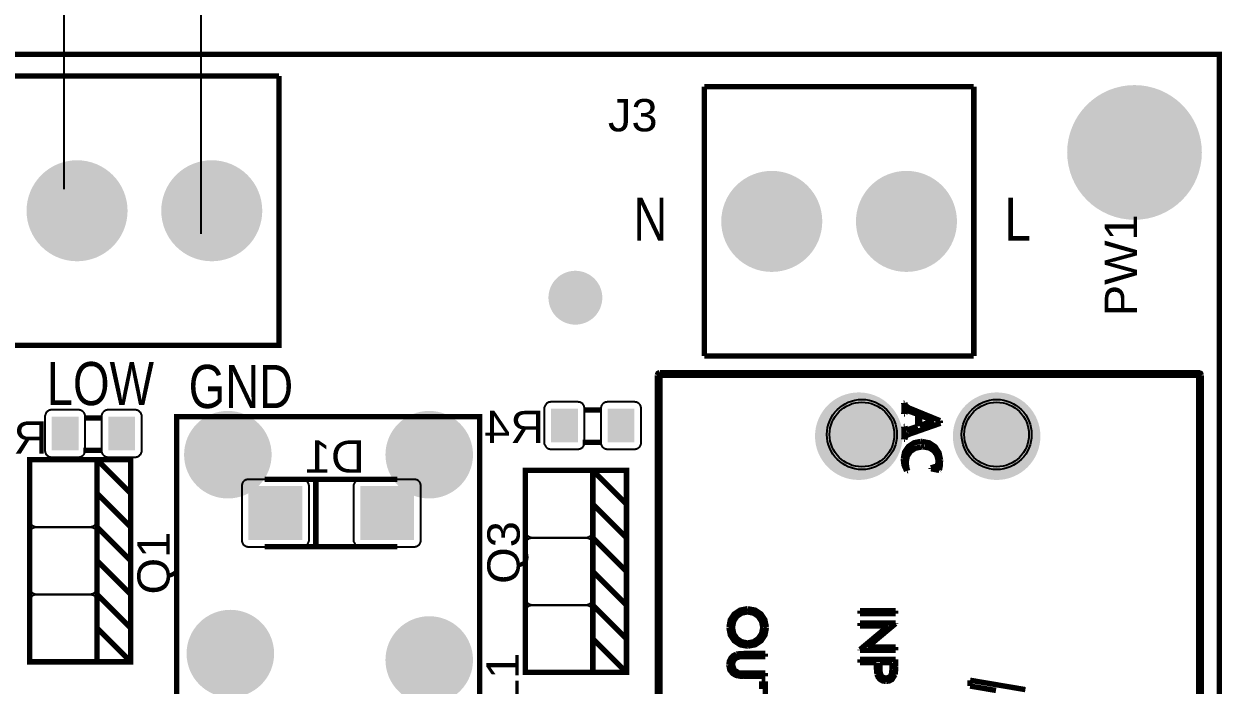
# Model space of a CAD drawing. Header units: inches. Extents: x 18.7 to 39.4, y 4.3 to 20.5.
# Drawn here: x 21.524 to 24.299, y 11.859 to 13.391 of the extents above; entities that cross this region are included whole.
import ezdxf

# ---------------------------------------------------------------- set-up
doc = ezdxf.new("R2010")
doc.units = ezdxf.units.IN
doc.header["$MEASUREMENT"] = 0
doc.layers.add('WIRES', color=7, linetype='Continuous')
doc.styles.get("Standard").update_dxf_attribs({"font": 'arial.ttf'})

# ---------------------------------------------------------------- blocks, each defined once
blk = doc.blocks.new('RPAD')
blk.add_trace([(-0.5, -0.5), (-0.5, 0.5), (0.5, -0.5), (0.5, 0.5)])
blk = doc.blocks.new('EPAD')
at = {"const_width": 0.5}
blk.add_lwpolyline([(-0.25, 0, 1), (0.25, 0, 1)], format="xyb", close=True, dxfattribs=at)
blk = doc.blocks.new('irfBoard')
at = {"const_width": 0.008}
for points in [[(20.0986, 11.2409), (23.1577, 11.2409), (23.1577, 13.1227), (20.0986, 13.1227), (20.0986, 11.2409)], [(20.0986, 11.2409), (23.1577, 11.2409), (23.1577, 13.1227), (20.0986, 13.1227), (20.0986, 11.2409)], [(20.0986, 11.2409), (23.1577, 11.2409), (23.1577, 13.1227), (20.0986, 13.1227), (20.0986, 11.2409)], [(21.7616, 13.0905), (21.7616, 12.6905), (20.9616, 12.6905)], [(20.9616, 13.0905), (21.7616, 13.0905)], [(21.7616, 13.0905), (21.7616, 12.6905), (20.9616, 12.6905)], [(20.9616, 13.0905), (21.7616, 13.0905)], [(21.7616, 13.0905), (21.7616, 12.6905), (20.9616, 12.6905)], [(20.9616, 13.0905), (21.7616, 13.0905)], [(22.3931, 12.6747), (22.3931, 13.0747)], [(22.7931, 13.0747), (22.3931, 13.0747)], [(22.3931, 12.6747), (22.3931, 13.0747)], [(22.7931, 13.0747), (22.3931, 13.0747)], [(22.3931, 12.6747), (22.3931, 13.0747)], [(22.7931, 13.0747), (22.3931, 13.0747)], [(22.7931, 12.6747), (22.7931, 13.0747)], [(22.7931, 12.6747), (22.7931, 13.0747)], [(22.7931, 12.6747), (22.7931, 13.0747)], [(22.7931, 12.6747), (22.3931, 12.6747)], [(22.7931, 12.6747), (22.3931, 12.6747)], [(22.7931, 12.6747), (22.3931, 12.6747)], [(22.327, 12.6503), (22.3242, 12.6491), (22.323, 12.6463)], [(22.327, 12.6503), (22.3242, 12.6491), (22.323, 12.6463)], [(22.327, 12.6503), (22.3242, 12.6491), (22.323, 12.6463)], [(22.323, 11.2943), (22.323, 12.6463)], [(22.327, 12.6463), (22.323, 12.6463)], [(22.323, 11.2943), (22.323, 12.6463)], [(22.327, 12.6463), (22.323, 12.6463)], [(22.323, 11.2943), (22.323, 12.6463)], [(22.327, 12.6463), (22.323, 12.6463)], [(22.327, 12.6503), (23.127, 12.6503), (23.1299, 12.6491), (23.131, 12.6463)], [(23.127, 12.6463), (22.327, 12.6463), (22.327, 12.6503)], [(22.327, 12.6503), (23.127, 12.6503), (23.1299, 12.6491), (23.131, 12.6463)], [(23.127, 12.6463), (22.327, 12.6463), (22.327, 12.6503)], [(22.327, 12.6503), (23.127, 12.6503), (23.1299, 12.6491), (23.131, 12.6463)], [(23.127, 12.6463), (22.327, 12.6463), (22.327, 12.6503)], [(22.327, 12.6463), (22.327, 11.2943)], [(22.327, 12.6463), (22.327, 11.2943)], [(22.327, 12.6463), (22.327, 11.2943)], [(23.127, 12.6503), (23.127, 12.6463)], [(23.127, 12.6503), (23.127, 12.6463)], [(23.127, 12.6503), (23.127, 12.6463)], [(23.131, 12.6463), (23.127, 12.6463)], [(23.127, 11.2943), (23.127, 12.6463)], [(23.131, 12.6463), (23.127, 12.6463)], [(23.127, 11.2943), (23.127, 12.6463)], [(23.131, 12.6463), (23.127, 12.6463)], [(23.127, 11.2943), (23.127, 12.6463)], [(23.131, 12.6463), (23.131, 11.2943)], [(23.131, 12.6463), (23.131, 11.2943)], [(23.131, 12.6463), (23.131, 11.2943)], [(22.2402, 12.5946), (22.2132, 12.5946)], [(22.2402, 12.5946), (22.2132, 12.5946)], [(22.2402, 12.5946), (22.2132, 12.5946)], [(22.6892, 12.605), (22.6906, 12.6052)], [(22.6892, 12.605), (22.6906, 12.6052)], [(22.6892, 12.605), (22.6906, 12.6052)], [(22.6893, 12.5975), (22.6893, 12.6017), (22.6892, 12.605)], [(22.6893, 12.5975), (22.6893, 12.6017), (22.6892, 12.605)], [(22.6893, 12.5975), (22.6893, 12.6017), (22.6892, 12.605)], [(22.6892, 12.5889), (22.6893, 12.5937), (22.6893, 12.5975)], [(22.6892, 12.5889), (22.6893, 12.5937), (22.6893, 12.5975)], [(22.6892, 12.5889), (22.6893, 12.5937), (22.6893, 12.5975)], [(22.6906, 12.6052), (22.6918, 12.6014)], [(22.6906, 12.6052), (22.6918, 12.6014)], [(22.6906, 12.6052), (22.6918, 12.6014)], [(22.6917, 12.5924), (22.6906, 12.589)], [(22.6917, 12.5924), (22.6906, 12.589)], [(22.6917, 12.5924), (22.6906, 12.589)], [(22.6933, 12.5939), (22.6926, 12.5937), (22.6921, 12.5934), (22.6917, 12.5924)], [(22.6933, 12.5939), (22.6926, 12.5937), (22.6921, 12.5934), (22.6917, 12.5924)], [(22.6933, 12.5939), (22.6926, 12.5937), (22.6921, 12.5934), (22.6917, 12.5924)], [(22.6962, 12.5979), (22.6918, 12.6014)], [(22.6962, 12.5979), (22.6918, 12.6014)], [(22.6962, 12.5979), (22.6918, 12.6014)], [(22.6989, 12.5922), (22.6958, 12.5933), (22.6933, 12.5939)], [(22.6989, 12.5922), (22.6958, 12.5933), (22.6933, 12.5939)], [(22.6989, 12.5922), (22.6958, 12.5933), (22.6933, 12.5939)], [(22.6962, 12.5979), (22.743, 12.5788)], [(22.6962, 12.5979), (22.743, 12.5788)], [(22.6962, 12.5979), (22.743, 12.5788)], [(22.7097, 12.5883), (22.6989, 12.5922)], [(22.7097, 12.5883), (22.6989, 12.5922)], [(22.7097, 12.5883), (22.6989, 12.5922)], [(21.4988, 12.5828), (21.4718, 12.5828)], [(21.4988, 12.5828), (21.4718, 12.5828)], [(21.4988, 12.5828), (21.4718, 12.5828)], [(21.6095, 11.7775), (22.0595, 11.7775), (22.0595, 12.5846), (21.6095, 12.5846), (21.6095, 11.7775)], [(21.6095, 11.7775), (22.0595, 11.7775), (22.0595, 12.5846), (21.6095, 12.5846), (21.6095, 11.7775)], [(21.6095, 11.7775), (22.0595, 11.7775), (22.0595, 12.5846), (21.6095, 12.5846), (21.6095, 11.7775)], [(22.6906, 12.589), (22.6892, 12.5889)], [(22.6906, 12.589), (22.6892, 12.5889)], [(22.6906, 12.589), (22.6892, 12.5889)], [(22.7436, 12.575), (22.6966, 12.5585)], [(22.7436, 12.575), (22.6966, 12.5585)], [(22.7436, 12.575), (22.6966, 12.5585)], [(22.7097, 12.5703), (22.7097, 12.5883)], [(22.7097, 12.5703), (22.7097, 12.5883)], [(22.7097, 12.5703), (22.7097, 12.5883)], [(22.7125, 12.5869), (22.7125, 12.5715)], [(22.7336, 12.5788), (22.7125, 12.5869)], [(22.7125, 12.5869), (22.7125, 12.5715)], [(22.7336, 12.5788), (22.7125, 12.5869)], [(22.7125, 12.5869), (22.7125, 12.5715)], [(22.7336, 12.5788), (22.7125, 12.5869)], [(22.7125, 12.5715), (22.7336, 12.5788)], [(22.7125, 12.5715), (22.7336, 12.5788)], [(22.7125, 12.5715), (22.7336, 12.5788)], [(22.743, 12.5788), (22.7436, 12.575)], [(22.743, 12.5788), (22.7436, 12.575)], [(22.743, 12.5788), (22.7436, 12.575)], [(22.6892, 12.5701), (22.6906, 12.5702)], [(22.6892, 12.5701), (22.6906, 12.5702)], [(22.6892, 12.5701), (22.6906, 12.5702)], [(22.6893, 12.5601), (22.6893, 12.5657), (22.6892, 12.5701)], [(22.6893, 12.5601), (22.6893, 12.5657), (22.6892, 12.5701)], [(22.6893, 12.5601), (22.6893, 12.5657), (22.6892, 12.5701)], [(22.6892, 12.551), (22.6893, 12.5561), (22.6893, 12.5601)], [(22.6892, 12.551), (22.6893, 12.5561), (22.6893, 12.5601)], [(22.6892, 12.551), (22.6893, 12.5561), (22.6893, 12.5601)], [(22.6906, 12.5702), (22.6917, 12.5667)], [(22.6906, 12.5702), (22.6917, 12.5667)], [(22.6906, 12.5702), (22.6917, 12.5667)], [(22.6933, 12.5653), (22.6917, 12.5667)], [(22.6933, 12.5653), (22.6917, 12.5667)], [(22.6933, 12.5653), (22.6917, 12.5667)], [(22.6966, 12.5585), (22.6933, 12.5569), (22.6923, 12.5559), (22.6917, 12.5546)], [(22.6966, 12.5585), (22.6933, 12.5569), (22.6923, 12.5559), (22.6917, 12.5546)], [(22.6966, 12.5585), (22.6933, 12.5569), (22.6923, 12.5559), (22.6917, 12.5546)], [(22.6933, 12.5653), (22.6934, 12.5653)], [(22.6933, 12.5653), (22.6934, 12.5653)], [(22.6933, 12.5653), (22.6934, 12.5653)], [(22.6934, 12.5653), (22.6965, 12.566), (22.6989, 12.5668)], [(22.6934, 12.5653), (22.6965, 12.566), (22.6989, 12.5668)], [(22.6934, 12.5653), (22.6965, 12.566), (22.6989, 12.5668)], [(22.6989, 12.5668), (22.7097, 12.5703)], [(22.6989, 12.5668), (22.7097, 12.5703)], [(22.6989, 12.5668), (22.7097, 12.5703)], [(22.2402, 12.5466), (22.2122, 12.5466)], [(22.2402, 12.5466), (22.2122, 12.5466)], [(22.2402, 12.5466), (22.2122, 12.5466)], [(22.7145, 12.548), (22.7042, 12.546), (22.696, 12.5405), (22.6904, 12.5322), (22.6884, 12.522)], [(22.7145, 12.548), (22.7042, 12.546), (22.696, 12.5405), (22.6904, 12.5322), (22.6884, 12.522)], [(22.7145, 12.548), (22.7042, 12.546), (22.696, 12.5405), (22.6904, 12.5322), (22.6884, 12.522)], [(22.6906, 12.5511), (22.6892, 12.551)], [(22.6906, 12.5511), (22.6892, 12.551)], [(22.6906, 12.5511), (22.6892, 12.551)], [(22.6917, 12.5546), (22.6906, 12.5511)], [(22.6917, 12.5546), (22.6906, 12.5511)], [(22.6917, 12.5546), (22.6906, 12.5511)], [(22.7147, 12.5396), (22.7061, 12.5379), (22.6991, 12.5332), (22.6944, 12.5263), (22.6927, 12.5176)], [(22.7147, 12.5396), (22.7061, 12.5379), (22.6991, 12.5332), (22.6944, 12.5263), (22.6927, 12.5176)], [(22.7147, 12.5396), (22.7061, 12.5379), (22.6991, 12.5332), (22.6944, 12.5263), (22.6927, 12.5176)], [(22.7145, 12.548), (22.7155, 12.548)], [(22.7145, 12.548), (22.7155, 12.548)], [(22.7145, 12.548), (22.7155, 12.548)], [(22.7147, 12.5396), (22.7169, 12.5395)], [(22.7147, 12.5396), (22.7169, 12.5395)], [(22.7147, 12.5396), (22.7169, 12.5395)], [(22.716, 12.548), (22.7155, 12.548)], [(22.716, 12.548), (22.7155, 12.548)], [(22.716, 12.548), (22.7155, 12.548)], [(22.716, 12.548), (22.7269, 12.5459), (22.7357, 12.54), (22.7415, 12.5312), (22.7437, 12.5203)], [(22.716, 12.548), (22.7269, 12.5459), (22.7357, 12.54), (22.7415, 12.5312), (22.7437, 12.5203)], [(22.716, 12.548), (22.7269, 12.5459), (22.7357, 12.54), (22.7415, 12.5312), (22.7437, 12.5203)], [(22.7194, 12.5397), (22.7168, 12.5395)], [(22.7194, 12.5397), (22.7168, 12.5395)], [(22.7194, 12.5397), (22.7168, 12.5395)], [(22.7194, 12.5397), (22.7273, 12.5382), (22.7338, 12.534), (22.7382, 12.5278), (22.74, 12.52)], [(22.7194, 12.5397), (22.7273, 12.5382), (22.7338, 12.534), (22.7382, 12.5278), (22.74, 12.52)], [(22.7194, 12.5397), (22.7273, 12.5382), (22.7338, 12.534), (22.7382, 12.5278), (22.74, 12.52)], [(21.3912, 12.2208), (21.4912, 12.2208), (21.4912, 12.5208), (21.3912, 12.5208), (21.3912, 12.2208)], [(21.3912, 12.2208), (21.4912, 12.2208), (21.4912, 12.5208), (21.3912, 12.5208), (21.3912, 12.2208)], [(21.3912, 12.2208), (21.4912, 12.2208), (21.4912, 12.5208), (21.3912, 12.5208), (21.3912, 12.2208)], [(21.4988, 12.5348), (21.4708, 12.5348)], [(21.4988, 12.5348), (21.4708, 12.5348)], [(21.4988, 12.5348), (21.4708, 12.5348)], [(21.4912, 12.5208), (21.5412, 12.5208), (21.5412, 12.2208), (21.4912, 12.2208)], [(21.4912, 12.5208), (21.5412, 12.4708)], [(21.4912, 12.5208), (21.5412, 12.5208), (21.5412, 12.2208), (21.4912, 12.2208)], [(21.4912, 12.5208), (21.5412, 12.4708)], [(21.4912, 12.5208), (21.5412, 12.5208), (21.5412, 12.2208), (21.4912, 12.2208)], [(21.4912, 12.5208), (21.5412, 12.4708)], [(22.6885, 12.5208), (22.6884, 12.522)], [(22.6885, 12.5208), (22.6884, 12.522)], [(22.6885, 12.5208), (22.6884, 12.522)], [(22.6933, 12.5042), (22.6894, 12.5131), (22.6885, 12.5208)], [(22.6933, 12.5042), (22.6894, 12.5131), (22.6885, 12.5208)], [(22.6933, 12.5042), (22.6894, 12.5131), (22.6885, 12.5208)], [(22.7389, 12.5116), (22.7398, 12.5162), (22.74, 12.5199)], [(22.7389, 12.5116), (22.7398, 12.5162), (22.74, 12.5199)], [(22.7389, 12.5116), (22.7398, 12.5162), (22.74, 12.5199)], [(22.7436, 12.5182), (22.7437, 12.5203)], [(22.7436, 12.5182), (22.7437, 12.5203)], [(22.7436, 12.5182), (22.7437, 12.5203)], [(22.1274, 12.205), (22.2274, 12.205), (22.2274, 12.505), (22.1274, 12.505), (22.1274, 12.205)], [(22.1274, 12.205), (22.2274, 12.205), (22.2274, 12.505), (22.1274, 12.505), (22.1274, 12.205)], [(22.1274, 12.205), (22.2274, 12.205), (22.2274, 12.505), (22.1274, 12.505), (22.1274, 12.205)], [(22.2274, 12.505), (22.2774, 12.505), (22.2774, 12.205), (22.2274, 12.205)], [(22.2274, 12.505), (22.2774, 12.455)], [(22.2274, 12.505), (22.2774, 12.505), (22.2774, 12.205), (22.2274, 12.205)], [(22.2274, 12.505), (22.2774, 12.455)], [(22.2274, 12.505), (22.2774, 12.505), (22.2774, 12.205), (22.2274, 12.205)], [(22.2274, 12.505), (22.2774, 12.455)], [(22.6927, 12.5171), (22.6927, 12.5176)], [(22.6927, 12.5171), (22.6927, 12.5176)], [(22.6927, 12.5171), (22.6927, 12.5176)], [(22.6927, 12.517), (22.6934, 12.51), (22.6948, 12.5046)], [(22.6927, 12.517), (22.6934, 12.51), (22.6948, 12.5046)], [(22.6927, 12.517), (22.6934, 12.51), (22.6948, 12.5046)], [(22.6948, 12.5046), (22.6933, 12.5042)], [(22.6948, 12.5046), (22.6933, 12.5042)], [(22.6948, 12.5046), (22.6933, 12.5042)], [(22.7293, 12.5088), (22.7389, 12.5116)], [(22.7293, 12.5088), (22.7389, 12.5116)], [(22.7293, 12.5088), (22.7389, 12.5116)], [(22.7295, 12.5074), (22.7293, 12.5088)], [(22.7295, 12.5074), (22.7293, 12.5088)], [(22.7295, 12.5074), (22.7293, 12.5088)], [(22.7417, 12.505), (22.7295, 12.5074)], [(22.7417, 12.505), (22.7295, 12.5074)], [(22.7417, 12.505), (22.7295, 12.5074)], [(22.742, 12.5053), (22.7417, 12.505)], [(22.742, 12.5053), (22.7417, 12.505)], [(22.742, 12.5053), (22.7417, 12.505)], [(22.7436, 12.5182), (22.7431, 12.5109), (22.742, 12.5053)], [(22.7436, 12.5182), (22.7431, 12.5109), (22.742, 12.5053)], [(22.7436, 12.5182), (22.7431, 12.5109), (22.742, 12.5053)], [(21.9371, 12.4916), (21.7401, 12.4916)], [(21.9371, 12.4916), (21.7401, 12.4916)], [(21.9371, 12.4916), (21.7401, 12.4916)], [(21.8161, 12.4916), (21.8161, 12.3916)], [(21.8161, 12.4916), (21.8161, 12.3916)], [(21.8161, 12.4916), (21.8161, 12.3916)], [(21.4912, 12.4708), (21.5412, 12.4208)], [(21.4912, 12.4708), (21.5412, 12.4208)], [(21.4912, 12.4708), (21.5412, 12.4208)], [(22.2274, 12.455), (22.2774, 12.405)], [(22.2274, 12.455), (22.2774, 12.405)], [(22.2274, 12.455), (22.2774, 12.405)], [(21.4912, 12.4208), (21.5412, 12.3708)], [(21.4912, 12.4208), (21.5412, 12.3708)], [(21.4912, 12.4208), (21.5412, 12.3708)], [(22.2274, 12.405), (22.2774, 12.355)], [(22.2274, 12.405), (22.2774, 12.355)], [(22.2274, 12.405), (22.2774, 12.355)], [(21.7401, 12.3916), (21.9371, 12.3916)], [(21.7401, 12.3916), (21.9371, 12.3916)], [(21.7401, 12.3916), (21.9371, 12.3916)], [(21.4912, 12.3708), (21.5412, 12.3208)], [(21.4912, 12.3708), (21.5412, 12.3208)], [(21.4912, 12.3708), (21.5412, 12.3208)], [(22.2274, 12.355), (22.2774, 12.305)], [(22.2274, 12.355), (22.2774, 12.305)], [(22.2274, 12.355), (22.2774, 12.305)], [(21.4912, 12.3208), (21.5412, 12.2708)], [(21.4912, 12.3208), (21.5412, 12.2708)], [(21.4912, 12.3208), (21.5412, 12.2708)], [(22.2274, 12.305), (22.2774, 12.255)], [(22.2274, 12.305), (22.2774, 12.255)], [(22.2274, 12.305), (22.2774, 12.255)], [(22.4569, 12.2996), (22.4461, 12.2975), (22.4374, 12.2917), (22.4316, 12.283), (22.4295, 12.2722)], [(22.4569, 12.2996), (22.4461, 12.2975), (22.4374, 12.2917), (22.4316, 12.283), (22.4295, 12.2722)], [(22.4569, 12.2996), (22.4461, 12.2975), (22.4374, 12.2917), (22.4316, 12.283), (22.4295, 12.2722)], [(22.4571, 12.2949), (22.4483, 12.2931), (22.4413, 12.2884), (22.4366, 12.2813), (22.4349, 12.2725)], [(22.4571, 12.2949), (22.4483, 12.2931), (22.4413, 12.2884), (22.4366, 12.2813), (22.4349, 12.2725)], [(22.4571, 12.2949), (22.4483, 12.2931), (22.4413, 12.2884), (22.4366, 12.2813), (22.4349, 12.2725)], [(22.4569, 12.2996), (22.4571, 12.2996)], [(22.4569, 12.2996), (22.4571, 12.2996)], [(22.4569, 12.2996), (22.4571, 12.2996)], [(22.4575, 12.2996), (22.457, 12.2996)], [(22.4575, 12.2996), (22.457, 12.2996)], [(22.4575, 12.2996), (22.457, 12.2996)], [(22.4571, 12.2949), (22.466, 12.2931), (22.4731, 12.2883), (22.4779, 12.2811), (22.4797, 12.2722)], [(22.4571, 12.2949), (22.466, 12.2931), (22.4731, 12.2883), (22.4779, 12.2811), (22.4797, 12.2722)], [(22.4571, 12.2949), (22.466, 12.2931), (22.4731, 12.2883), (22.4779, 12.2811), (22.4797, 12.2722)], [(22.4575, 12.2996), (22.4684, 12.2975), (22.4771, 12.2917), (22.4829, 12.283), (22.4851, 12.2721)], [(22.4575, 12.2996), (22.4684, 12.2975), (22.4771, 12.2917), (22.4829, 12.283), (22.4851, 12.2721)], [(22.4575, 12.2996), (22.4684, 12.2975), (22.4771, 12.2917), (22.4829, 12.283), (22.4851, 12.2721)], [(22.6241, 12.2969), (22.677, 12.2969)], [(22.6241, 12.2922), (22.6241, 12.2969)], [(22.6241, 12.2969), (22.677, 12.2969)], [(22.6241, 12.2922), (22.6241, 12.2969)], [(22.6241, 12.2969), (22.677, 12.2969)], [(22.6241, 12.2922), (22.6241, 12.2969)], [(22.677, 12.2922), (22.6241, 12.2922)], [(22.677, 12.2922), (22.6241, 12.2922)], [(22.677, 12.2922), (22.6241, 12.2922)], [(22.677, 12.2969), (22.677, 12.2922)], [(22.677, 12.2969), (22.677, 12.2922)], [(22.677, 12.2969), (22.677, 12.2922)], [(21.4912, 12.2708), (21.5412, 12.2208)], [(21.4912, 12.2708), (21.5412, 12.2208)], [(21.4912, 12.2708), (21.5412, 12.2208)], [(22.4295, 12.2717), (22.4295, 12.2722)], [(22.4295, 12.2717), (22.4295, 12.2722)], [(22.4295, 12.2717), (22.4295, 12.2722)], [(22.4295, 12.2717), (22.4295, 12.2714)], [(22.4295, 12.2717), (22.4295, 12.2714)], [(22.4295, 12.2717), (22.4295, 12.2714)], [(22.4569, 12.244), (22.4461, 12.2461), (22.4374, 12.2519), (22.4316, 12.2606), (22.4295, 12.2714)], [(22.4569, 12.244), (22.4461, 12.2461), (22.4374, 12.2519), (22.4316, 12.2606), (22.4295, 12.2714)], [(22.4569, 12.244), (22.4461, 12.2461), (22.4374, 12.2519), (22.4316, 12.2606), (22.4295, 12.2714)], [(22.4349, 12.2719), (22.4349, 12.2725)], [(22.4349, 12.2719), (22.4349, 12.2725)], [(22.4349, 12.2719), (22.4349, 12.2725)], [(22.4349, 12.2719), (22.4349, 12.2712)], [(22.4349, 12.2719), (22.4349, 12.2712)], [(22.4349, 12.2719), (22.4349, 12.2712)], [(22.4573, 12.2487), (22.4485, 12.2505), (22.4414, 12.2552), (22.4366, 12.2623), (22.4349, 12.2712)], [(22.4573, 12.2487), (22.4485, 12.2505), (22.4414, 12.2552), (22.4366, 12.2623), (22.4349, 12.2712)], [(22.4573, 12.2487), (22.4485, 12.2505), (22.4414, 12.2552), (22.4366, 12.2623), (22.4349, 12.2712)], [(22.4573, 12.2487), (22.4661, 12.2506), (22.4732, 12.2554), (22.478, 12.2625), (22.4797, 12.2714)], [(22.4573, 12.2487), (22.4661, 12.2506), (22.4732, 12.2554), (22.478, 12.2625), (22.4797, 12.2714)], [(22.4573, 12.2487), (22.4661, 12.2506), (22.4732, 12.2554), (22.478, 12.2625), (22.4797, 12.2714)], [(22.4576, 12.244), (22.4684, 12.2461), (22.4772, 12.2519), (22.483, 12.2606), (22.4851, 12.2714)], [(22.4576, 12.244), (22.4684, 12.2461), (22.4772, 12.2519), (22.483, 12.2606), (22.4851, 12.2714)], [(22.4576, 12.244), (22.4684, 12.2461), (22.4772, 12.2519), (22.483, 12.2606), (22.4851, 12.2714)], [(22.4797, 12.2719), (22.4797, 12.2722)], [(22.4797, 12.2719), (22.4797, 12.2722)], [(22.4797, 12.2719), (22.4797, 12.2722)], [(22.4797, 12.2719), (22.4797, 12.2714)], [(22.4797, 12.2719), (22.4797, 12.2714)], [(22.4797, 12.2719), (22.4797, 12.2714)], [(22.4851, 12.2721), (22.4851, 12.2714)], [(22.4851, 12.2721), (22.4851, 12.2714)], [(22.4851, 12.2721), (22.4851, 12.2714)], [(22.6241, 12.2738), (22.6241, 12.2786)], [(22.6241, 12.2786), (22.677, 12.2786)], [(22.6241, 12.2738), (22.6241, 12.2786)], [(22.6241, 12.2786), (22.677, 12.2786)], [(22.6241, 12.2738), (22.6241, 12.2786)], [(22.6241, 12.2786), (22.677, 12.2786)], [(22.6656, 12.2738), (22.6241, 12.2738)], [(22.6241, 12.239), (22.6656, 12.2738)], [(22.6656, 12.2738), (22.6241, 12.2738)], [(22.6241, 12.239), (22.6656, 12.2738)], [(22.6656, 12.2738), (22.6241, 12.2738)], [(22.6241, 12.239), (22.6656, 12.2738)], [(22.677, 12.2776), (22.6353, 12.2426)], [(22.677, 12.2776), (22.6353, 12.2426)], [(22.677, 12.2776), (22.6353, 12.2426)], [(22.677, 12.2786), (22.677, 12.2776)], [(22.677, 12.2786), (22.677, 12.2776)], [(22.677, 12.2786), (22.677, 12.2776)], [(22.2274, 12.255), (22.2774, 12.205)], [(22.2274, 12.255), (22.2774, 12.205)], [(22.2274, 12.255), (22.2774, 12.205)], [(22.4569, 12.244), (22.4573, 12.244)], [(22.4569, 12.244), (22.4573, 12.244)], [(22.4569, 12.244), (22.4573, 12.244)], [(22.4576, 12.244), (22.4573, 12.244)], [(22.4576, 12.244), (22.4573, 12.244)], [(22.4576, 12.244), (22.4573, 12.244)], [(22.6241, 12.2379), (22.6241, 12.239)], [(22.6241, 12.2379), (22.6241, 12.239)], [(22.6241, 12.2379), (22.6241, 12.239)], [(22.677, 12.2379), (22.6241, 12.2379)], [(22.677, 12.2379), (22.6241, 12.2379)], [(22.677, 12.2379), (22.6241, 12.2379)], [(22.6353, 12.2426), (22.677, 12.2426)], [(22.6353, 12.2426), (22.677, 12.2426)], [(22.6353, 12.2426), (22.677, 12.2426)], [(22.677, 12.2426), (22.677, 12.2379)], [(22.677, 12.2426), (22.677, 12.2379)], [(22.677, 12.2426), (22.677, 12.2379)], [(22.4406, 12.2322), (22.4361, 12.2299), (22.4325, 12.2264), (22.4302, 12.2219), (22.4294, 12.2167)], [(22.4406, 12.2322), (22.4361, 12.2299), (22.4325, 12.2264), (22.4302, 12.2219), (22.4294, 12.2167)], [(22.4406, 12.2322), (22.4361, 12.2299), (22.4325, 12.2264), (22.4302, 12.2219), (22.4294, 12.2167)], [(22.445, 12.2282), (22.4409, 12.2268), (22.4377, 12.2243), (22.4356, 12.2208), (22.4349, 12.2165)], [(22.445, 12.2282), (22.4409, 12.2268), (22.4377, 12.2243), (22.4356, 12.2208), (22.4349, 12.2165)], [(22.445, 12.2282), (22.4409, 12.2268), (22.4377, 12.2243), (22.4356, 12.2208), (22.4349, 12.2165)], [(22.4406, 12.2322), (22.4468, 12.233), (22.4518, 12.2331)], [(22.4406, 12.2322), (22.4468, 12.233), (22.4518, 12.2331)], [(22.4406, 12.2322), (22.4468, 12.233), (22.4518, 12.2331)], [(22.452, 12.2284), (22.4481, 12.2283), (22.445, 12.2282)], [(22.452, 12.2284), (22.4481, 12.2283), (22.445, 12.2282)], [(22.452, 12.2284), (22.4481, 12.2283), (22.445, 12.2282)], [(22.4518, 12.2331), (22.4837, 12.2331)], [(22.4518, 12.2331), (22.4837, 12.2331)], [(22.4518, 12.2331), (22.4837, 12.2331)], [(22.4837, 12.2284), (22.452, 12.2284)], [(22.4837, 12.2284), (22.452, 12.2284)], [(22.4837, 12.2284), (22.452, 12.2284)], [(22.4837, 12.2331), (22.4837, 12.2284)], [(22.4837, 12.2331), (22.4837, 12.2284)], [(22.4837, 12.2331), (22.4837, 12.2284)], [(22.6241, 12.2243), (22.677, 12.2243)], [(22.6241, 12.2196), (22.6241, 12.2243)], [(22.6241, 12.2243), (22.677, 12.2243)], [(22.6241, 12.2196), (22.6241, 12.2243)], [(22.6241, 12.2243), (22.677, 12.2243)], [(22.6241, 12.2196), (22.6241, 12.2243)], [(22.6485, 12.2196), (22.6241, 12.2196)], [(22.6485, 12.2196), (22.6241, 12.2196)], [(22.6485, 12.2196), (22.6241, 12.2196)], [(22.6485, 12.2158), (22.6485, 12.2196)], [(22.6485, 12.2158), (22.6485, 12.2196)], [(22.6485, 12.2158), (22.6485, 12.2196)], [(22.6539, 12.2196), (22.6538, 12.2103)], [(22.6539, 12.2196), (22.6538, 12.2103)], [(22.6539, 12.2196), (22.6538, 12.2103)], [(22.6715, 12.2196), (22.6539, 12.2196)], [(22.6715, 12.2196), (22.6539, 12.2196)], [(22.6715, 12.2196), (22.6539, 12.2196)], [(22.6715, 12.2099), (22.6715, 12.2196)], [(22.6715, 12.2099), (22.6715, 12.2196)], [(22.6715, 12.2099), (22.6715, 12.2196)], [(22.677, 12.2243), (22.677, 12.2139)], [(22.677, 12.2243), (22.677, 12.2139)], [(22.677, 12.2243), (22.677, 12.2139)], [(22.4295, 12.2156), (22.4294, 12.2167)], [(22.4295, 12.2156), (22.4294, 12.2167)], [(22.4295, 12.2156), (22.4294, 12.2167)], [(22.4518, 12.1992), (22.4459, 12.1995), (22.4401, 12.2006), (22.4351, 12.2035), (22.4308, 12.2089), (22.4295, 12.2156)], [(22.4518, 12.1992), (22.4459, 12.1995), (22.4401, 12.2006), (22.4351, 12.2035), (22.4308, 12.2089), (22.4295, 12.2156)], [(22.4518, 12.1992), (22.4459, 12.1995), (22.4401, 12.2006), (22.4351, 12.2035), (22.4308, 12.2089), (22.4295, 12.2156)], [(22.4349, 12.2159), (22.4349, 12.2165)], [(22.4349, 12.2159), (22.4349, 12.2165)], [(22.4349, 12.2159), (22.4349, 12.2165)], [(22.4349, 12.2159), (22.4349, 12.2158)], [(22.4349, 12.2159), (22.4349, 12.2158)], [(22.4349, 12.2159), (22.4349, 12.2158)], [(22.4438, 12.2045), (22.4374, 12.2085), (22.4349, 12.2158)], [(22.4438, 12.2045), (22.4374, 12.2085), (22.4349, 12.2158)], [(22.4438, 12.2045), (22.4374, 12.2085), (22.4349, 12.2158)], [(22.4438, 12.2045), (22.4484, 12.204), (22.452, 12.204)], [(22.4438, 12.2045), (22.4484, 12.204), (22.452, 12.204)], [(22.4438, 12.2045), (22.4484, 12.204), (22.452, 12.204)], [(22.452, 12.204), (22.4837, 12.204)], [(22.452, 12.204), (22.4837, 12.204)], [(22.452, 12.204), (22.4837, 12.204)], [(22.4837, 12.204), (22.4837, 12.1992)], [(22.4837, 12.204), (22.4837, 12.1992)], [(22.4837, 12.204), (22.4837, 12.1992)], [(22.6493, 12.2023), (22.6486, 12.2098), (22.6485, 12.2158)], [(22.6493, 12.2023), (22.6486, 12.2098), (22.6485, 12.2158)], [(22.6493, 12.2023), (22.6486, 12.2098), (22.6485, 12.2158)], [(22.6622, 12.1917), (22.6576, 12.1925), (22.6538, 12.1947), (22.651, 12.1981), (22.6493, 12.2023)], [(22.6622, 12.1917), (22.6576, 12.1925), (22.6538, 12.1947), (22.651, 12.1981), (22.6493, 12.2023)], [(22.6622, 12.1917), (22.6576, 12.1925), (22.6538, 12.1947), (22.651, 12.1981), (22.6493, 12.2023)], [(22.6538, 12.2103), (22.654, 12.2056), (22.6552, 12.2011), (22.6565, 12.1992), (22.6583, 12.1977), (22.6628, 12.1965)], [(22.6538, 12.2103), (22.654, 12.2056), (22.6552, 12.2011), (22.6565, 12.1992), (22.6583, 12.1977), (22.6628, 12.1965)], [(22.6538, 12.2103), (22.654, 12.2056), (22.6552, 12.2011), (22.6565, 12.1992), (22.6583, 12.1977), (22.6628, 12.1965)], [(22.6628, 12.1965), (22.6671, 12.1977), (22.6689, 12.1991), (22.6702, 12.201), (22.6713, 12.2053), (22.6715, 12.2099)], [(22.6628, 12.1965), (22.6671, 12.1977), (22.6689, 12.1991), (22.6702, 12.201), (22.6713, 12.2053), (22.6715, 12.2099)], [(22.6628, 12.1965), (22.6671, 12.1977), (22.6689, 12.1991), (22.6702, 12.201), (22.6713, 12.2053), (22.6715, 12.2099)], [(22.6633, 12.1917), (22.6678, 12.1925), (22.6716, 12.1946), (22.6762, 12.2019)], [(22.6633, 12.1917), (22.6678, 12.1925), (22.6716, 12.1946), (22.6762, 12.2019)], [(22.6633, 12.1917), (22.6678, 12.1925), (22.6716, 12.1946), (22.6762, 12.2019)], [(22.677, 12.2139), (22.6768, 12.2072), (22.6762, 12.2019)], [(22.677, 12.2139), (22.6768, 12.2072), (22.6762, 12.2019)], [(22.677, 12.2139), (22.6768, 12.2072), (22.6762, 12.2019)], [(22.4837, 12.1992), (22.4518, 12.1992)], [(22.4837, 12.1992), (22.4518, 12.1992)], [(22.4837, 12.1992), (22.4518, 12.1992)], [(22.4783, 12.1802), (22.4783, 12.1917)], [(22.4783, 12.1917), (22.4837, 12.1917)], [(22.4783, 12.1802), (22.4783, 12.1917)], [(22.4783, 12.1917), (22.4837, 12.1917)], [(22.4783, 12.1802), (22.4783, 12.1917)], [(22.4783, 12.1917), (22.4837, 12.1917)], [(22.4837, 12.1917), (22.4837, 12.1639)], [(22.4837, 12.1917), (22.4837, 12.1639)], [(22.4837, 12.1917), (22.4837, 12.1639)], [(22.6622, 12.1917), (22.6628, 12.1917)], [(22.6622, 12.1917), (22.6628, 12.1917)], [(22.6622, 12.1917), (22.6628, 12.1917)], [(22.6633, 12.1917), (22.6628, 12.1917)], [(22.6633, 12.1917), (22.6628, 12.1917)], [(22.6633, 12.1917), (22.6628, 12.1917)], [(22.7876, 12.1848), (22.7876, 12.1934)], [(22.7876, 12.1934), (22.8697, 12.1795)], [(22.7876, 12.1848), (22.7876, 12.1934)], [(22.7876, 12.1934), (22.8697, 12.1795)], [(22.7876, 12.1848), (22.7876, 12.1934)], [(22.7876, 12.1934), (22.8697, 12.1795)], [(22.826, 12.1783), (22.7876, 12.1848)], [(22.826, 12.1783), (22.7876, 12.1848)], [(22.826, 12.1783), (22.7876, 12.1848)]]:
    blk.add_lwpolyline(points, dxfattribs=at)
for points in [[(21.4638, 12.5948), (21.4238, 12.5948), (21.4227, 12.5947), (21.4217, 12.5946), (21.4208, 12.5943), (21.4198, 12.594), (21.419, 12.5936), (21.4181, 12.5931), (21.4174, 12.5925), (21.4167, 12.5919), (21.416, 12.5912), (21.4154, 12.5904), (21.415, 12.5896), (21.4145, 12.5887), (21.4142, 12.5878), (21.414, 12.5868), (21.4138, 12.5858), (21.4138, 12.5848), (21.4138, 12.5348), (21.4138, 12.5337), (21.414, 12.5327), (21.4142, 12.5317), (21.4145, 12.5308), (21.415, 12.5299), (21.4154, 12.5291), (21.416, 12.5284), (21.4167, 12.5276), (21.4174, 12.527), (21.4181, 12.5264), (21.419, 12.5259), (21.4198, 12.5255), (21.4208, 12.5252), (21.4217, 12.525), (21.4227, 12.5248), (21.4238, 12.5248), (21.4638, 12.5248), (21.4648, 12.5248), (21.4658, 12.525), (21.4668, 12.5252), (21.4677, 12.5255), (21.4686, 12.5259), (21.4694, 12.5264), (21.4702, 12.527), (21.4709, 12.5276), (21.4715, 12.5284), (21.4721, 12.5291), (21.4726, 12.5299), (21.473, 12.5308), (21.4733, 12.5317), (21.4736, 12.5327), (21.4737, 12.5337), (21.4738, 12.5348), (21.4738, 12.5848), (21.4737, 12.5858), (21.4736, 12.5868), (21.4733, 12.5878), (21.473, 12.5887), (21.4726, 12.5896), (21.4721, 12.5904), (21.4715, 12.5912), (21.4709, 12.5919), (21.4702, 12.5925), (21.4694, 12.5931), (21.4686, 12.5936), (21.4677, 12.594), (21.4668, 12.5943), (21.4658, 12.5946), (21.4648, 12.5947), (21.4638, 12.5948)], [(21.5478, 12.5948), (21.5078, 12.5948), (21.5067, 12.5947), (21.5057, 12.5946), (21.5048, 12.5943), (21.5038, 12.594), (21.503, 12.5936), (21.5021, 12.5931), (21.5014, 12.5925), (21.5007, 12.5919), (21.5, 12.5912), (21.4994, 12.5904), (21.499, 12.5896), (21.4985, 12.5887), (21.4982, 12.5878), (21.498, 12.5868), (21.4978, 12.5858), (21.4978, 12.5848), (21.4978, 12.5348), (21.4978, 12.5337), (21.498, 12.5327), (21.4982, 12.5317), (21.4985, 12.5308), (21.499, 12.5299), (21.4994, 12.5291), (21.5, 12.5284), (21.5007, 12.5276), (21.5014, 12.527), (21.5021, 12.5264), (21.503, 12.5259), (21.5038, 12.5255), (21.5048, 12.5252), (21.5057, 12.525), (21.5067, 12.5248), (21.5078, 12.5248), (21.5478, 12.5248), (21.5488, 12.5248), (21.5498, 12.525), (21.5508, 12.5252), (21.5517, 12.5255), (21.5526, 12.5259), (21.5534, 12.5264), (21.5542, 12.527), (21.5549, 12.5276), (21.5555, 12.5284), (21.5561, 12.5291), (21.5566, 12.5299), (21.557, 12.5308), (21.5573, 12.5317), (21.5576, 12.5327), (21.5577, 12.5337), (21.5578, 12.5348), (21.5578, 12.5848), (21.5577, 12.5858), (21.5576, 12.5868), (21.5573, 12.5878), (21.557, 12.5887), (21.5566, 12.5896), (21.5561, 12.5904), (21.5555, 12.5912), (21.5549, 12.5919), (21.5542, 12.5925), (21.5534, 12.5931), (21.5526, 12.5936), (21.5517, 12.594), (21.5508, 12.5943), (21.5498, 12.5946), (21.5488, 12.5947), (21.5478, 12.5948)], [(22.2052, 12.6066), (22.1652, 12.6066), (22.1642, 12.6065), (22.1632, 12.6064), (22.1622, 12.6061), (22.1613, 12.6058), (22.1604, 12.6054), (22.1596, 12.6049), (22.1588, 12.6043), (22.1581, 12.6037), (22.1575, 12.603), (22.1569, 12.6022), (22.1564, 12.6014), (22.156, 12.6005), (22.1557, 12.5996), (22.1554, 12.5986), (22.1553, 12.5976), (22.1552, 12.5966), (22.1552, 12.5466), (22.1553, 12.5455), (22.1554, 12.5445), (22.1557, 12.5436), (22.156, 12.5426), (22.1564, 12.5418), (22.1569, 12.5409), (22.1575, 12.5402), (22.1581, 12.5395), (22.1588, 12.5388), (22.1596, 12.5382), (22.1604, 12.5378), (22.1613, 12.5373), (22.1622, 12.537), (22.1632, 12.5368), (22.1642, 12.5366), (22.1652, 12.5366), (22.2052, 12.5366), (22.2063, 12.5366), (22.2073, 12.5368), (22.2083, 12.537), (22.2092, 12.5373), (22.2101, 12.5378), (22.2109, 12.5382), (22.2117, 12.5388), (22.2124, 12.5395), (22.213, 12.5402), (22.2136, 12.5409), (22.2141, 12.5418), (22.2145, 12.5426), (22.2148, 12.5436), (22.215, 12.5445), (22.2152, 12.5455), (22.2152, 12.5466), (22.2152, 12.5966), (22.2152, 12.5976), (22.215, 12.5986), (22.2148, 12.5996), (22.2145, 12.6005), (22.2141, 12.6014), (22.2136, 12.6022), (22.213, 12.603), (22.2124, 12.6037), (22.2117, 12.6043), (22.2109, 12.6049), (22.2101, 12.6054), (22.2092, 12.6058), (22.2083, 12.6061), (22.2073, 12.6064), (22.2063, 12.6065), (22.2052, 12.6066)], [(22.2892, 12.6066), (22.2492, 12.6066), (22.2482, 12.6065), (22.2472, 12.6064), (22.2462, 12.6061), (22.2453, 12.6058), (22.2444, 12.6054), (22.2436, 12.6049), (22.2428, 12.6043), (22.2421, 12.6037), (22.2415, 12.603), (22.2409, 12.6022), (22.2404, 12.6014), (22.24, 12.6005), (22.2397, 12.5996), (22.2394, 12.5986), (22.2393, 12.5976), (22.2392, 12.5966), (22.2392, 12.5466), (22.2393, 12.5455), (22.2394, 12.5445), (22.2397, 12.5436), (22.24, 12.5426), (22.2404, 12.5418), (22.2409, 12.5409), (22.2415, 12.5402), (22.2421, 12.5395), (22.2428, 12.5388), (22.2436, 12.5382), (22.2444, 12.5378), (22.2453, 12.5373), (22.2462, 12.537), (22.2472, 12.5368), (22.2482, 12.5366), (22.2492, 12.5366), (22.2892, 12.5366), (22.2903, 12.5366), (22.2913, 12.5368), (22.2923, 12.537), (22.2932, 12.5373), (22.2941, 12.5378), (22.2949, 12.5382), (22.2957, 12.5388), (22.2964, 12.5395), (22.297, 12.5402), (22.2976, 12.5409), (22.2981, 12.5418), (22.2985, 12.5426), (22.2988, 12.5436), (22.299, 12.5445), (22.2992, 12.5455), (22.2992, 12.5466), (22.2992, 12.5966), (22.2992, 12.5976), (22.299, 12.5986), (22.2988, 12.5996), (22.2985, 12.6005), (22.2981, 12.6014), (22.2976, 12.6022), (22.297, 12.603), (22.2964, 12.6037), (22.2957, 12.6043), (22.2949, 12.6049), (22.2941, 12.6054), (22.2932, 12.6058), (22.2923, 12.6061), (22.2913, 12.6064), (22.2903, 12.6065), (22.2892, 12.6066)], [(21.4912, 12.5108), (21.4912, 12.4308), (21.4911, 12.4297), (21.491, 12.4287), (21.4907, 12.4278), (21.4904, 12.4268), (21.49, 12.426), (21.4895, 12.4251), (21.4889, 12.4244), (21.4883, 12.4237), (21.4876, 12.423), (21.4868, 12.4225), (21.486, 12.422), (21.4851, 12.4215), (21.4842, 12.4212), (21.4832, 12.421), (21.4822, 12.4208), (21.4812, 12.4208), (21.4012, 12.4208), (21.4001, 12.4208), (21.3991, 12.421), (21.3981, 12.4212), (21.3972, 12.4215), (21.3963, 12.422), (21.3955, 12.4225), (21.3948, 12.423), (21.394, 12.4237), (21.3934, 12.4244), (21.3928, 12.4251), (21.3923, 12.426), (21.3919, 12.4268), (21.3916, 12.4278), (21.3914, 12.4287), (21.3912, 12.4297), (21.3912, 12.4308), (21.3912, 12.5108), (21.3912, 12.5118), (21.3914, 12.5128), (21.3916, 12.5138), (21.3919, 12.5147), (21.3923, 12.5156), (21.3928, 12.5164), (21.3934, 12.5172), (21.394, 12.5179), (21.3948, 12.5185), (21.3955, 12.5191), (21.3963, 12.5196), (21.3972, 12.52), (21.3981, 12.5203), (21.3991, 12.5206), (21.4001, 12.5207), (21.4012, 12.5208), (21.4812, 12.5208), (21.4822, 12.5207), (21.4832, 12.5206), (21.4842, 12.5203), (21.4851, 12.52), (21.486, 12.5196), (21.4868, 12.5191), (21.4876, 12.5185), (21.4883, 12.5179), (21.4889, 12.5172), (21.4895, 12.5164), (21.49, 12.5156), (21.4904, 12.5147), (21.4907, 12.5138), (21.491, 12.5128), (21.4911, 12.5118), (21.4912, 12.5108)], [(21.7961, 12.4916), (21.7161, 12.4916), (21.7151, 12.4916), (21.7141, 12.4914), (21.7131, 12.4912), (21.7122, 12.4909), (21.7113, 12.4905), (21.7105, 12.49), (21.7097, 12.4894), (21.709, 12.4888), (21.7084, 12.488), (21.7078, 12.4873), (21.7073, 12.4865), (21.7069, 12.4856), (21.7066, 12.4847), (21.7063, 12.4837), (21.7062, 12.4827), (21.7061, 12.4816), (21.7061, 12.4016), (21.7062, 12.4006), (21.7063, 12.3996), (21.7066, 12.3986), (21.7069, 12.3977), (21.7073, 12.3968), (21.7078, 12.396), (21.7084, 12.3952), (21.709, 12.3945), (21.7097, 12.3939), (21.7105, 12.3933), (21.7113, 12.3928), (21.7122, 12.3924), (21.7131, 12.3921), (21.7141, 12.3918), (21.7151, 12.3917), (21.7161, 12.3916), (21.7961, 12.3916), (21.7972, 12.3917), (21.7982, 12.3918), (21.7991, 12.3921), (21.8, 12.3924), (21.8009, 12.3928), (21.8018, 12.3933), (21.8025, 12.3939), (21.8032, 12.3945), (21.8039, 12.3952), (21.8044, 12.396), (21.8049, 12.3968), (21.8053, 12.3977), (21.8057, 12.3986), (21.8059, 12.3996), (21.8061, 12.4006), (21.8061, 12.4016), (21.8061, 12.4816), (21.8061, 12.4827), (21.8059, 12.4837), (21.8057, 12.4847), (21.8053, 12.4856), (21.8049, 12.4865), (21.8044, 12.4873), (21.8039, 12.488), (21.8032, 12.4888), (21.8025, 12.4894), (21.8018, 12.49), (21.8009, 12.4905), (21.8, 12.4909), (21.7991, 12.4912), (21.7982, 12.4914), (21.7972, 12.4916), (21.7961, 12.4916)], [(21.9621, 12.4916), (21.8821, 12.4916), (21.8811, 12.4916), (21.8801, 12.4914), (21.8791, 12.4912), (21.8782, 12.4909), (21.8773, 12.4905), (21.8765, 12.49), (21.8757, 12.4894), (21.875, 12.4888), (21.8744, 12.488), (21.8738, 12.4873), (21.8733, 12.4865), (21.8729, 12.4856), (21.8726, 12.4847), (21.8723, 12.4837), (21.8722, 12.4827), (21.8721, 12.4816), (21.8721, 12.4016), (21.8722, 12.4006), (21.8723, 12.3996), (21.8726, 12.3986), (21.8729, 12.3977), (21.8733, 12.3968), (21.8738, 12.396), (21.8744, 12.3952), (21.875, 12.3945), (21.8757, 12.3939), (21.8765, 12.3933), (21.8773, 12.3928), (21.8782, 12.3924), (21.8791, 12.3921), (21.8801, 12.3918), (21.8811, 12.3917), (21.8821, 12.3916), (21.9621, 12.3916), (21.9632, 12.3917), (21.9642, 12.3918), (21.9651, 12.3921), (21.966, 12.3924), (21.9669, 12.3928), (21.9678, 12.3933), (21.9685, 12.3939), (21.9692, 12.3945), (21.9699, 12.3952), (21.9704, 12.396), (21.9709, 12.3968), (21.9713, 12.3977), (21.9717, 12.3986), (21.9719, 12.3996), (21.9721, 12.4006), (21.9721, 12.4016), (21.9721, 12.4816), (21.9721, 12.4827), (21.9719, 12.4837), (21.9717, 12.4847), (21.9713, 12.4856), (21.9709, 12.4865), (21.9704, 12.4873), (21.9699, 12.488), (21.9692, 12.4888), (21.9685, 12.4894), (21.9678, 12.49), (21.9669, 12.4905), (21.966, 12.4909), (21.9651, 12.4912), (21.9642, 12.4914), (21.9632, 12.4916), (21.9621, 12.4916)], [(22.2274, 12.495), (22.2274, 12.415), (22.2273, 12.414), (22.2272, 12.413), (22.2269, 12.412), (22.2266, 12.4111), (22.2262, 12.4102), (22.2257, 12.4094), (22.2251, 12.4086), (22.2245, 12.4079), (22.2238, 12.4073), (22.223, 12.4067), (22.2222, 12.4062), (22.2213, 12.4058), (22.2204, 12.4055), (22.2194, 12.4052), (22.2184, 12.4051), (22.2174, 12.405), (22.1374, 12.405), (22.1363, 12.4051), (22.1353, 12.4052), (22.1344, 12.4055), (22.1334, 12.4058), (22.1326, 12.4062), (22.1317, 12.4067), (22.131, 12.4073), (22.1303, 12.4079), (22.1296, 12.4086), (22.1291, 12.4094), (22.1286, 12.4102), (22.1281, 12.4111), (22.1278, 12.412), (22.1276, 12.413), (22.1274, 12.414), (22.1274, 12.415), (22.1274, 12.495), (22.1274, 12.4961), (22.1276, 12.4971), (22.1278, 12.498), (22.1281, 12.499), (22.1286, 12.4998), (22.1291, 12.5007), (22.1296, 12.5014), (22.1303, 12.5021), (22.131, 12.5028), (22.1317, 12.5033), (22.1326, 12.5038), (22.1334, 12.5043), (22.1344, 12.5046), (22.1353, 12.5048), (22.1363, 12.505), (22.1374, 12.505), (22.2174, 12.505), (22.2184, 12.505), (22.2194, 12.5048), (22.2204, 12.5046), (22.2213, 12.5043), (22.2222, 12.5038), (22.223, 12.5033), (22.2238, 12.5028), (22.2245, 12.5021), (22.2251, 12.5014), (22.2257, 12.5007), (22.2262, 12.4998), (22.2266, 12.499), (22.2269, 12.498), (22.2272, 12.4971), (22.2273, 12.4961), (22.2274, 12.495)], [(21.4912, 12.4108), (21.4912, 12.3308), (21.4911, 12.3297), (21.491, 12.3287), (21.4907, 12.3278), (21.4904, 12.3268), (21.49, 12.326), (21.4895, 12.3251), (21.4889, 12.3244), (21.4883, 12.3237), (21.4876, 12.323), (21.4868, 12.3225), (21.486, 12.322), (21.4851, 12.3215), (21.4842, 12.3212), (21.4832, 12.321), (21.4822, 12.3208), (21.4812, 12.3208), (21.4012, 12.3208), (21.4001, 12.3208), (21.3991, 12.321), (21.3981, 12.3212), (21.3972, 12.3215), (21.3963, 12.322), (21.3955, 12.3225), (21.3948, 12.323), (21.394, 12.3237), (21.3934, 12.3244), (21.3928, 12.3251), (21.3923, 12.326), (21.3919, 12.3268), (21.3916, 12.3278), (21.3914, 12.3287), (21.3912, 12.3297), (21.3912, 12.3308), (21.3912, 12.4108), (21.3912, 12.4118), (21.3914, 12.4128), (21.3916, 12.4138), (21.3919, 12.4147), (21.3923, 12.4156), (21.3928, 12.4164), (21.3934, 12.4172), (21.394, 12.4179), (21.3948, 12.4185), (21.3955, 12.4191), (21.3963, 12.4196), (21.3972, 12.42), (21.3981, 12.4203), (21.3991, 12.4206), (21.4001, 12.4207), (21.4012, 12.4208), (21.4812, 12.4208), (21.4822, 12.4207), (21.4832, 12.4206), (21.4842, 12.4203), (21.4851, 12.42), (21.486, 12.4196), (21.4868, 12.4191), (21.4876, 12.4185), (21.4883, 12.4179), (21.4889, 12.4172), (21.4895, 12.4164), (21.49, 12.4156), (21.4904, 12.4147), (21.4907, 12.4138), (21.491, 12.4128), (21.4911, 12.4118), (21.4912, 12.4108)], [(22.2274, 12.395), (22.2274, 12.315), (22.2273, 12.314), (22.2272, 12.313), (22.2269, 12.312), (22.2266, 12.3111), (22.2262, 12.3102), (22.2257, 12.3094), (22.2251, 12.3086), (22.2245, 12.3079), (22.2238, 12.3073), (22.223, 12.3067), (22.2222, 12.3062), (22.2213, 12.3058), (22.2204, 12.3055), (22.2194, 12.3052), (22.2184, 12.3051), (22.2174, 12.305), (22.1374, 12.305), (22.1363, 12.3051), (22.1353, 12.3052), (22.1344, 12.3055), (22.1334, 12.3058), (22.1326, 12.3062), (22.1317, 12.3067), (22.131, 12.3073), (22.1303, 12.3079), (22.1296, 12.3086), (22.1291, 12.3094), (22.1286, 12.3102), (22.1281, 12.3111), (22.1278, 12.312), (22.1276, 12.313), (22.1274, 12.314), (22.1274, 12.315), (22.1274, 12.395), (22.1274, 12.3961), (22.1276, 12.3971), (22.1278, 12.398), (22.1281, 12.399), (22.1286, 12.3998), (22.1291, 12.4007), (22.1296, 12.4014), (22.1303, 12.4021), (22.131, 12.4028), (22.1317, 12.4033), (22.1326, 12.4038), (22.1334, 12.4043), (22.1344, 12.4046), (22.1353, 12.4048), (22.1363, 12.405), (22.1374, 12.405), (22.2174, 12.405), (22.2184, 12.405), (22.2194, 12.4048), (22.2204, 12.4046), (22.2213, 12.4043), (22.2222, 12.4038), (22.223, 12.4033), (22.2238, 12.4028), (22.2245, 12.4021), (22.2251, 12.4014), (22.2257, 12.4007), (22.2262, 12.3998), (22.2266, 12.399), (22.2269, 12.398), (22.2272, 12.3971), (22.2273, 12.3961), (22.2274, 12.395)], [(21.4912, 12.3108), (21.4912, 12.2308), (21.4911, 12.2297), (21.491, 12.2287), (21.4907, 12.2278), (21.4904, 12.2268), (21.49, 12.226), (21.4895, 12.2251), (21.4889, 12.2244), (21.4883, 12.2237), (21.4876, 12.223), (21.4868, 12.2225), (21.486, 12.222), (21.4851, 12.2215), (21.4842, 12.2212), (21.4832, 12.221), (21.4822, 12.2208), (21.4812, 12.2208), (21.4012, 12.2208), (21.4001, 12.2208), (21.3991, 12.221), (21.3981, 12.2212), (21.3972, 12.2215), (21.3963, 12.222), (21.3955, 12.2225), (21.3948, 12.223), (21.394, 12.2237), (21.3934, 12.2244), (21.3928, 12.2251), (21.3923, 12.226), (21.3919, 12.2268), (21.3916, 12.2278), (21.3914, 12.2287), (21.3912, 12.2297), (21.3912, 12.2308), (21.3912, 12.3108), (21.3912, 12.3118), (21.3914, 12.3128), (21.3916, 12.3138), (21.3919, 12.3147), (21.3923, 12.3156), (21.3928, 12.3164), (21.3934, 12.3172), (21.394, 12.3179), (21.3948, 12.3185), (21.3955, 12.3191), (21.3963, 12.3196), (21.3972, 12.32), (21.3981, 12.3203), (21.3991, 12.3206), (21.4001, 12.3207), (21.4012, 12.3208), (21.4812, 12.3208), (21.4822, 12.3207), (21.4832, 12.3206), (21.4842, 12.3203), (21.4851, 12.32), (21.486, 12.3196), (21.4868, 12.3191), (21.4876, 12.3185), (21.4883, 12.3179), (21.4889, 12.3172), (21.4895, 12.3164), (21.49, 12.3156), (21.4904, 12.3147), (21.4907, 12.3138), (21.491, 12.3128), (21.4911, 12.3118), (21.4912, 12.3108)], [(22.2274, 12.295), (22.2274, 12.215), (22.2273, 12.214), (22.2272, 12.213), (22.2269, 12.212), (22.2266, 12.2111), (22.2262, 12.2102), (22.2257, 12.2094), (22.2251, 12.2086), (22.2245, 12.2079), (22.2238, 12.2073), (22.223, 12.2067), (22.2222, 12.2062), (22.2213, 12.2058), (22.2204, 12.2055), (22.2194, 12.2052), (22.2184, 12.2051), (22.2174, 12.205), (22.1374, 12.205), (22.1363, 12.2051), (22.1353, 12.2052), (22.1344, 12.2055), (22.1334, 12.2058), (22.1326, 12.2062), (22.1317, 12.2067), (22.131, 12.2073), (22.1303, 12.2079), (22.1296, 12.2086), (22.1291, 12.2094), (22.1286, 12.2102), (22.1281, 12.2111), (22.1278, 12.212), (22.1276, 12.213), (22.1274, 12.214), (22.1274, 12.215), (22.1274, 12.295), (22.1274, 12.2961), (22.1276, 12.2971), (22.1278, 12.298), (22.1281, 12.299), (22.1286, 12.2998), (22.1291, 12.3007), (22.1296, 12.3014), (22.1303, 12.3021), (22.131, 12.3028), (22.1317, 12.3033), (22.1326, 12.3038), (22.1334, 12.3043), (22.1344, 12.3046), (22.1353, 12.3048), (22.1363, 12.305), (22.1374, 12.305), (22.2174, 12.305), (22.2184, 12.305), (22.2194, 12.3048), (22.2204, 12.3046), (22.2213, 12.3043), (22.2222, 12.3038), (22.223, 12.3033), (22.2238, 12.3028), (22.2245, 12.3021), (22.2251, 12.3014), (22.2257, 12.3007), (22.2262, 12.2998), (22.2266, 12.299), (22.2269, 12.298), (22.2272, 12.2971), (22.2273, 12.2961), (22.2274, 12.295)]]:
    blk.add_lwpolyline(points, close=True)
for centre, radius in [((22.627, 12.5583), 0.052), ((22.627, 12.5583), 0.052), ((22.627, 12.5583), 0.052), ((22.627, 12.5583), 0.048), ((22.627, 12.5583), 0.048), ((22.627, 12.5583), 0.048), ((22.827, 12.5583), 0.052), ((22.827, 12.5583), 0.052), ((22.827, 12.5583), 0.052), ((22.827, 12.5583), 0.048), ((22.827, 12.5583), 0.048), ((22.827, 12.5583), 0.048)]:
    blk.add_circle(centre, radius)
for name, p, xscale, yscale in [('EPAD', (23.0317, 12.9771), 0.2, 0.2), ('EPAD', (21.4616, 12.8905), 0.15, 0.15), ('EPAD', (21.6616, 12.8905), 0.15, 0.15), ('EPAD', (22.4931, 12.8747), 0.15, 0.15), ('EPAD', (22.6931, 12.8747), 0.15, 0.15), ('EPAD', (22.2015, 12.7614), 0.08, 0.08), ('EPAD', (22.6223, 12.5558), 0.13, 0.13), ('EPAD', (22.827, 12.5558), 0.13, 0.13), ('RPAD', (22.1852, 12.5716), 0.04, 0.05), ('RPAD', (22.2692, 12.5716), 0.04, 0.05), ('RPAD', (21.4438, 12.5598), 0.04, 0.05), ('RPAD', (21.5278, 12.5598), 0.04, 0.05), ('EPAD', (21.6855, 12.5283), 0.13, 0.13), ('EPAD', (21.9845, 12.5283), 0.13, 0.13), ('RPAD', (21.7561, 12.4416), 0.08, 0.08), ('RPAD', (21.9221, 12.4416), 0.08, 0.08), ('EPAD', (21.6892, 12.233), 0.13, 0.13), ('EPAD', (21.9845, 12.2235), 0.13, 0.13)]:
    blk.add_blockref(name, p, dxfattribs=dict(xscale=xscale, yscale=yscale))
for s, height, width, p in [('J3', 0.048, 1.041667, (22.2498, 13.0084)), ('J3', 0.048, 1.041667, (22.2498, 13.0084)), ('J3', 0.048, 1.041667, (22.2498, 13.0084)), ('N', 0.064, 0.78125, (22.2876, 12.846)), ('N', 0.064, 0.78125, (22.2876, 12.846)), ('N', 0.064, 0.78125, (22.2876, 12.846)), ('L', 0.064, 0.78125, (22.8388, 12.846)), ('L', 0.064, 0.78125, (22.8388, 12.846)), ('L', 0.064, 0.78125, (22.8388, 12.846)), ('LOW', 0.064, 0.78125, (21.4167, 12.6019)), ('LOW', 0.064, 0.78125, (21.4167, 12.6019)), ('LOW', 0.064, 0.78125, (21.4167, 12.6019)), ('GND', 0.064, 0.78125, (21.6273, 12.5976)), ('GND', 0.064, 0.78125, (21.6273, 12.5976)), ('GND', 0.064, 0.78125, (21.6273, 12.5976))]:
    blk.add_text(s, height=height, dxfattribs=dict(width=width)).set_placement(p)
at = {"width": 1.041667}
for s, p in [('PW1', (23.0355, 12.7339)), ('PW1', (23.0355, 12.7339)), ('PW1', (23.0355, 12.7339)), ('Q3', (22.1188, 12.3365)), ('Q3', (22.1188, 12.3365)), ('Q3', (22.1188, 12.3365)), ('Q1', (21.5992, 12.3208)), ('Q1', (21.5992, 12.3208)), ('Q1', (21.5992, 12.3208)), ('RL1', (22.1175, 12.106)), ('RL1', (22.1175, 12.106)), ('RL1', (22.1175, 12.106))]:
    blk.add_text(s, height=0.048, rotation=90, dxfattribs=at).set_placement(p)
at = {"text_generation_flag": 2, "width": 1.041667}
for s, p in [('R3', (21.4177, 12.5298)), ('R3', (21.4177, 12.5298)), ('R3', (21.4177, 12.5298)), ('R4', (22.1552, 12.5455)), ('R4', (22.1552, 12.5455)), ('R4', (22.1552, 12.5455)), ('D1', (21.8891, 12.5016)), ('D1', (21.8891, 12.5016)), ('D1', (21.8891, 12.5016))]:
    blk.add_text(s, height=0.048, dxfattribs=at).set_placement(p)

msp = doc.modelspace()

# ---------------------------------------------------------------- linework, layer by layer
at = {"layer": 'WIRES'}
for p, q in [((21.617, 13.0081), (21.617, 14.968)), ((21.9345, 12.9047), (21.9345, 14.4066))]:
    msp.add_line(p, q, dxfattribs=at)

# ---------------------------------------------------------------- block references
at = {"xscale": 1.56, "yscale": 1.56, "zscale": 1.56}
msp.add_blockref('irfBoard', (-11.8331, -7.1513), dxfattribs=at)

doc.saveas('drawing.dxf')
